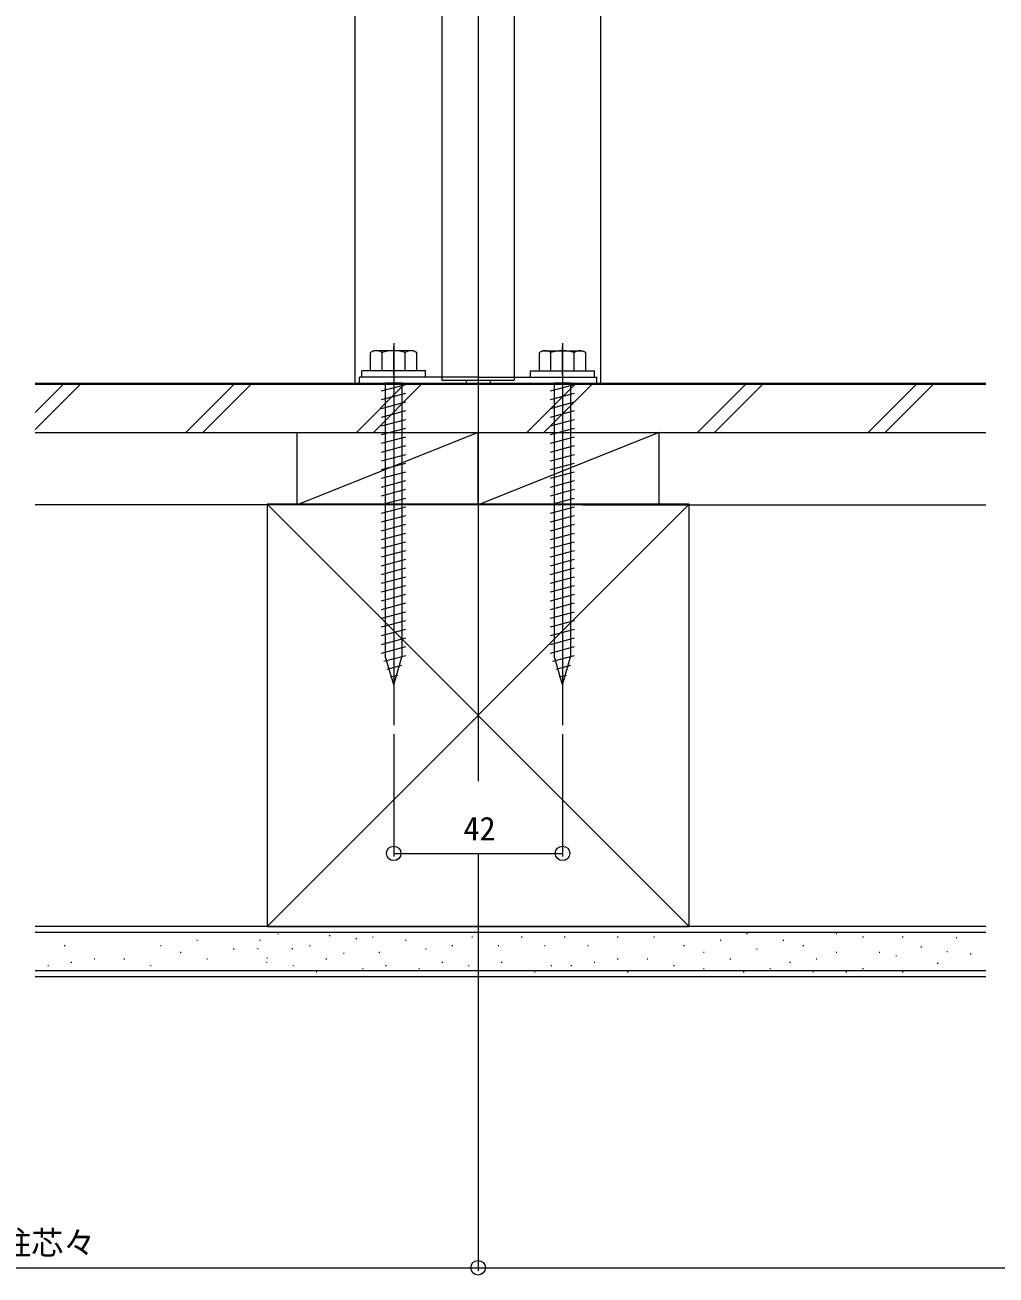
# Model space of a CAD drawing. Units: millimetres, scale not verified. Extents: x -1682 to -296, y -1188 to 1054.
# Drawn here: x -964 to -722.5, y 9.1 to 320 of the extents above; entities that cross this region are included whole.
import ezdxf
from ezdxf.enums import TextEntityAlignment as Align

# ---------------------------------------------------------------- set-up
doc = ezdxf.new("R2010")
doc.units = ezdxf.units.MM
doc.header["$LTSCALE"] = 4
for name, color, linetype, lineweight in [('0-4_YKK_D', 6, 'Continuous', 9), ('0-5_YKK_12', 2, 'Continuous', 9), ('0-6_YKK_13', 4, 'Continuous', 9), ('0-7_YSS_K', 3, 'Continuous', 9)]:
    doc.layers.add(name, color=color, linetype=linetype, lineweight=lineweight)
doc.styles.add('ＭＳ ゴシック', font='')
doc.styles.get('ＭＳ ゴシック').set_extended_font_data('MS Gothic')

msp = doc.modelspace()

# ---------------------------------------------------------------- linework, layer by layer
at = {"layer": '0-4_YKK_D'}
for p, q in [((-872.339, 143.636), (-872.339, 113.215)), ((-851.339, 146.036), (-851.339, 131.965)), ((-851.339, 146.036), (-851.339, 131.965)), ((-830.339, 143.636), (-830.339, 113.215)), ((-872.339, 113.965), (-830.339, 113.965)), ((-851.339, 113.965), (-851.339, 10.165)), ((-851.339, 113.965), (-851.339, 10.165)), ((-1075.718, 10.915), (-851.339, 10.915)), ((-851.339, 10.915), (-562.466, 10.915))]:
    msp.add_line(p, q, dxfattribs=at)
for centre in [(-872.339, 113.965), (-830.339, 113.965), (-851.339, 10.915), (-851.339, 10.915)]:
    msp.add_circle(centre, 1.8, dxfattribs=at)
at = {"layer": '0-5_YKK_12'}
for p, q in [((-860.339, 502.585), (-860.339, 231.635)), ((-842.339, 502.585), (-842.339, 231.635)), ((-851.339, 471.9), (-851.339, 138.685)), ((-881.889, 230.885), (-881.889, 360.885)), ((-820.789, 230.885), (-820.789, 360.885)), ((-872.339, 240.885), (-872.339, 145.885)), ((-830.339, 240.885), (-830.339, 145.885)), ((-961.529, 230.885), (-914.867, 230.885)), ((-914.867, 230.885), (-725.039, 230.885)), ((-860.339, 231.635), (-842.339, 231.635)), ((-854.339, 231.635), (-854.339, 230.885)), ((-848.339, 231.635), (-848.339, 230.885)), ((-877.34, 200.685), (-961.529, 200.685)), ((-825.338, 200.685), (-725.039, 200.685))]:
    msp.add_line(p, q, dxfattribs=at)
at = {"layer": '0-6_YKK_13'}
for p, q in [((-872.339, 232.985), (-872.339, 239.985)), ((-830.339, 232.985), (-830.339, 239.985)), ((-877.339, 238.985), (-878.113, 238.538)), ((-878.113, 233.985), (-878.113, 238.538)), ((-867.339, 238.985), (-877.339, 238.985)), ((-875.226, 233.985), (-875.226, 238.538)), ((-869.452, 233.985), (-869.452, 238.538)), ((-867.339, 238.985), (-866.566, 238.538)), ((-866.566, 233.985), (-866.566, 238.538)), ((-835.339, 238.985), (-836.113, 238.538)), ((-836.113, 233.985), (-836.113, 238.538)), ((-835.339, 238.985), (-825.339, 238.985)), ((-833.226, 233.985), (-833.226, 238.538)), ((-827.452, 233.985), (-827.452, 238.538)), ((-825.339, 238.985), (-824.566, 238.538)), ((-824.566, 233.985), (-824.566, 238.538)), ((-880.295, 232.385), (-880.295, 233.985)), ((-880.295, 232.385), (-880.295, 233.985)), ((-864.384, 233.985), (-880.295, 233.985)), ((-864.384, 233.985), (-880.295, 233.985)), ((-866.566, 233.985), (-878.113, 233.985)), ((-864.384, 232.385), (-864.384, 233.985)), ((-864.384, 232.385), (-864.384, 233.985)), ((-838.295, 232.385), (-838.295, 233.985)), ((-838.295, 233.985), (-822.384, 233.985)), ((-836.113, 233.985), (-824.566, 233.985)), ((-822.384, 232.385), (-822.384, 233.985)), ((-880.835, 230.885), (-880.835, 232.385)), ((-880.835, 230.885), (-880.835, 232.385)), ((-851.339, 232.385), (-880.835, 232.385)), ((-851.339, 232.385), (-880.835, 232.385)), ((-875.339, 229), (-869.339, 230.608)), ((-870.239, 230.885), (-874.439, 230.885)), ((-874.439, 230.885), (-874.439, 163.128)), ((-870.239, 163.128), (-870.239, 230.885)), ((-851.339, 232.385), (-821.844, 232.385)), ((-833.339, 229), (-827.339, 230.608)), ((-828.239, 230.885), (-832.439, 230.885)), ((-832.439, 230.885), (-832.439, 163.128)), ((-828.239, 163.128), (-828.239, 230.885)), ((-821.844, 230.885), (-821.844, 232.385)), ((-875.339, 226.826), (-869.339, 228.433)), ((-833.339, 226.826), (-827.339, 228.433)), ((-875.339, 224.652), (-869.339, 226.259)), ((-875.339, 222.478), (-869.339, 224.085)), ((-833.339, 224.652), (-827.339, 226.259)), ((-833.339, 222.478), (-827.339, 224.085)), ((-875.339, 220.304), (-869.339, 221.911)), ((-833.339, 220.304), (-827.339, 221.911)), ((-875.339, 218.129), (-869.339, 219.737)), ((-833.339, 218.129), (-827.339, 219.737)), ((-875.339, 215.955), (-869.339, 217.563)), ((-875.339, 213.781), (-869.339, 215.389)), ((-833.339, 215.955), (-827.339, 217.563)), ((-833.339, 213.781), (-827.339, 215.389)), ((-875.339, 211.607), (-869.339, 213.215)), ((-833.339, 211.607), (-827.339, 213.215)), ((-875.339, 209.433), (-869.339, 211.041)), ((-875.339, 207.259), (-869.339, 208.867)), ((-833.339, 209.433), (-827.339, 211.041)), ((-833.339, 207.259), (-827.339, 208.867)), ((-875.339, 205.085), (-869.339, 206.693)), ((-833.339, 205.085), (-827.339, 206.693)), ((-875.339, 202.911), (-869.339, 204.518)), ((-875.339, 200.737), (-869.339, 202.344)), ((-833.339, 202.911), (-827.339, 204.518)), ((-833.339, 200.737), (-827.339, 202.344)), ((-875.339, 198.563), (-869.339, 200.17)), ((-833.339, 198.563), (-827.339, 200.17)), ((-875.339, 196.389), (-869.339, 197.996)), ((-833.339, 196.389), (-827.339, 197.996)), ((-875.339, 194.215), (-869.339, 195.822)), ((-875.339, 192.041), (-869.339, 193.648)), ((-833.339, 194.215), (-827.339, 195.822)), ((-833.339, 192.041), (-827.339, 193.648)), ((-875.339, 189.866), (-869.339, 191.474)), ((-833.339, 189.866), (-827.339, 191.474)), ((-875.339, 187.692), (-869.339, 189.3)), ((-875.339, 185.518), (-869.339, 187.126)), ((-833.339, 187.692), (-827.339, 189.3)), ((-833.339, 185.518), (-827.339, 187.126)), ((-875.339, 183.344), (-869.339, 184.952)), ((-833.339, 183.344), (-827.339, 184.952)), ((-875.339, 181.17), (-869.339, 182.778)), ((-875.339, 178.996), (-869.339, 180.604)), ((-833.339, 181.17), (-827.339, 182.778)), ((-833.339, 178.996), (-827.339, 180.604)), ((-875.339, 176.822), (-869.339, 178.43)), ((-833.339, 176.822), (-827.339, 178.43)), ((-875.339, 174.648), (-869.339, 176.255)), ((-833.339, 174.648), (-827.339, 176.255)), ((-875.339, 172.474), (-869.339, 174.081)), ((-875.339, 170.3), (-869.339, 171.907)), ((-833.339, 172.474), (-827.339, 174.081)), ((-833.339, 170.3), (-827.339, 171.907)), ((-875.339, 168.126), (-869.339, 169.733)), ((-833.339, 168.126), (-827.339, 169.733)), ((-875.339, 165.952), (-869.339, 167.559)), ((-875.339, 163.777), (-869.339, 165.385)), ((-833.339, 165.952), (-827.339, 167.559)), ((-833.339, 163.777), (-827.339, 165.385)), ((-874.771, 161.756), (-869.339, 163.211)), ((-872.339, 155.885), (-874.439, 163.128)), ((-872.339, 155.885), (-870.239, 163.128)), ((-832.771, 161.756), (-827.339, 163.211)), ((-830.339, 155.885), (-832.439, 163.128)), ((-830.339, 155.885), (-828.239, 163.128)), ((-873.96, 159.799), (-870.313, 160.776)), ((-831.96, 159.799), (-828.313, 160.776)), ((-873.15, 157.842), (-871.326, 158.33)), ((-831.15, 157.842), (-829.326, 158.33))]:
    msp.add_line(p, q, dxfattribs=at)
for centre, radius, start, end in [((-876.669, 236.429), 2.556, 55.61574, 124.38425), ((-872.339, 229.431), 9.553, 72.41203, 107.58795), ((-868.009, 236.429), 2.556, 55.61574, 124.38425), ((-834.669, 236.429), 2.556, 55.61574, 124.38425), ((-830.339, 229.431), 9.553, 72.41203, 107.58795), ((-826.009, 236.429), 2.556, 55.61574, 124.38425)]:
    msp.add_arc(centre, radius, start, end, dxfattribs=at)
at = {"layer": '0-7_YSS_K'}
for p, q in [((-950.234, 230.685), (-961.529, 219.39)), ((-954.477, 230.685), (-961.529, 223.633)), ((-961.529, 230.685), (-725.039, 230.685)), ((-912.05, 230.685), (-924.05, 218.685)), ((-907.808, 230.685), (-919.808, 218.685)), ((-881.624, 218.685), (-869.624, 230.685)), ((-865.381, 230.685), (-877.381, 218.685)), ((-827.198, 230.685), (-839.198, 218.685)), ((-822.955, 230.685), (-834.955, 218.685)), ((-784.771, 230.685), (-796.771, 218.685)), ((-780.529, 230.685), (-792.528, 218.685)), ((-742.345, 230.685), (-754.345, 218.685)), ((-738.102, 230.685), (-750.102, 218.685)), ((-961.529, 218.685), (-725.039, 218.685)), ((-896.339, 218.685), (-851.339, 218.685)), ((-851.339, 218.685), (-806.339, 218.685)), ((-806.339, 218.685), (-851.339, 200.685)), ((-851.339, 204.685), (-851.339, 218.685)), ((-851.339, 200.685), (-851.339, 218.685)), ((-806.339, 200.685), (-806.339, 218.685)), ((-903.839, 200.785), (-903.839, 95.785)), ((-798.839, 200.785), (-903.839, 200.785)), ((-903.839, 200.785), (-798.839, 95.785)), ((-903.839, 95.785), (-798.839, 200.785)), ((-851.339, 200.685), (-896.339, 200.685)), ((-806.339, 200.685), (-851.339, 200.685)), ((-798.839, 95.785), (-798.839, 200.785)), ((-725.039, 95.785), (-961.529, 95.785)), ((-725.039, 94.285), (-961.529, 94.285)), ((-903.839, 95.785), (-798.839, 95.785)), ((-901.155, 93.955), (-900.955, 93.955)), ((-888.358, 93.566), (-888.158, 93.566)), ((-784.579, 94.043), (-784.379, 94.043)), ((-762.327, 94.043), (-762.127, 94.043)), ((-954.267, 91.071), (-954.067, 91.071)), ((-930.367, 91.071), (-930.167, 91.071)), ((-921.301, 92.395), (-921.101, 92.395)), ((-912.235, 90.247), (-912.035, 90.247)), ((-906.223, 90.337), (-906.023, 90.337)), ((-905.642, 92.395), (-905.442, 92.395)), ((-897.647, 90.337), (-897.447, 90.337)), ((-893.299, 91.071), (-893.1, 91.071)), ((-881.731, 92.786), (-881.531, 92.786)), ((-877.64, 93.219), (-877.44, 93.219)), ((-869.399, 92.395), (-869.199, 92.395)), ((-864.454, 90.247), (-864.254, 90.247)), ((-857.861, 91.071), (-857.661, 91.071)), ((-852.916, 93.219), (-852.716, 93.219)), ((-846.391, 91.071), (-846.191, 91.071)), ((-840.622, 93.219), (-840.422, 93.219)), ((-834.853, 91.071), (-834.653, 91.071)), ((-829.908, 93.219), (-829.708, 93.219)), ((-824.139, 91.071), (-823.939, 91.071)), ((-816.721, 93.219), (-816.521, 93.219)), ((-807.655, 93.219), (-807.455, 93.219)), ((-800.238, 91.071), (-800.038, 91.071)), ((-791.172, 92.395), (-790.972, 92.395)), ((-782.106, 90.247), (-781.907, 90.247)), ((-775.513, 92.395), (-775.313, 92.395)), ((-770.568, 91.071), (-770.368, 91.071)), ((-755.733, 93.219), (-755.533, 93.219)), ((-745.843, 93.219), (-745.643, 93.219)), ((-741.22, 90.731), (-741.02, 90.731)), ((-732.456, 93.068), (-732.256, 93.068)), ((-946.85, 87.774), (-946.65, 87.774)), ((-939.432, 87.774), (-939.232, 87.774)), ((-925.422, 89.423), (-925.222, 89.423)), ((-918.828, 87.774), (-918.628, 87.774)), ((-903.884, 87.999), (-903.684, 87.999)), ((-889.179, 87.774), (-888.979, 87.774)), ((-884.85, 89.168), (-884.65, 89.168)), ((-875.992, 89.423), (-875.792, 89.423)), ((-816.721, 87.774), (-816.521, 87.774)), ((-809.304, 87.774), (-809.104, 87.774)), ((-795.293, 89.423), (-795.093, 89.423)), ((-788.7, 87.774), (-788.5, 87.774)), ((-767.272, 87.774), (-767.072, 87.774)), ((-762.327, 89.423), (-762.127, 89.423)), ((-751.613, 89.423), (-751.413, 89.423)), ((-747.492, 88.598), (-747.292, 88.598)), ((-734.793, 89.563), (-734.593, 89.563)), ((-728.95, 88.978), (-728.75, 88.978)), ((-725.039, 84.785), (-961.529, 84.785)), ((-958.388, 86.126), (-958.188, 86.126)), ((-952.619, 86.95), (-952.419, 86.95)), ((-932.839, 86.126), (-932.639, 86.126)), ((-903.994, 86.95), (-903.794, 86.95)), ((-900.376, 84.88), (-900.176, 84.88)), ((-897.42, 86.126), (-897.22, 86.126)), ((-891.651, 84.478), (-891.451, 84.478)), ((-885.039, 84.88), (-884.839, 84.88)), ((-880.113, 85.302), (-879.913, 85.302)), ((-874.344, 86.126), (-874.144, 86.126)), ((-866.102, 85.302), (-865.902, 85.302)), ((-860.333, 86.95), (-860.133, 86.95)), ((-853.74, 86.126), (-853.54, 86.126)), ((-845.567, 86.95), (-845.367, 86.95)), ((-837.325, 84.478), (-837.125, 84.478)), ((-833.204, 86.126), (-833.004, 86.126)), ((-828.259, 86.126), (-828.059, 86.126)), ((-822.49, 86.95), (-822.29, 86.95)), ((-814.249, 84.478), (-814.049, 84.478)), ((-802.711, 86.126), (-802.511, 86.126)), ((-795.293, 85.302), (-795.093, 85.302)), ((-785.403, 84.478), (-785.203, 84.478)), ((-778.81, 85.302), (-778.61, 85.302)), ((-773.865, 86.95), (-773.665, 86.95)), ((-768.096, 84.478), (-767.896, 84.478)), ((-759.854, 84.478), (-759.654, 84.478)), ((-755.733, 85.302), (-755.533, 85.302)), ((-745.843, 84.478), (-745.643, 84.478)), ((-737.13, 86.641), (-736.93, 86.641)), ((-725.039, 83.285), (-961.529, 83.285))]:
    msp.add_line(p, q, dxfattribs=at)
msp.add_lwpolyline([(-851.339, 218.685), (-896.339, 200.685), (-896.339, 218.685)], dxfattribs=at)

# ---------------------------------------------------------------- texts
at = {"layer": '0-4_YKK_D', "color": 4, "style": 'ＭＳ ゴシック'}
for s, p in [('42', (-854.964, 115.465)), ('柱芯々', (-970.489, 12.415))]:
    msp.add_text(s, height=5.865, dxfattribs=at).set_placement(p, align=Align.BOTTOM_LEFT)

doc.saveas('drawing.dxf')
